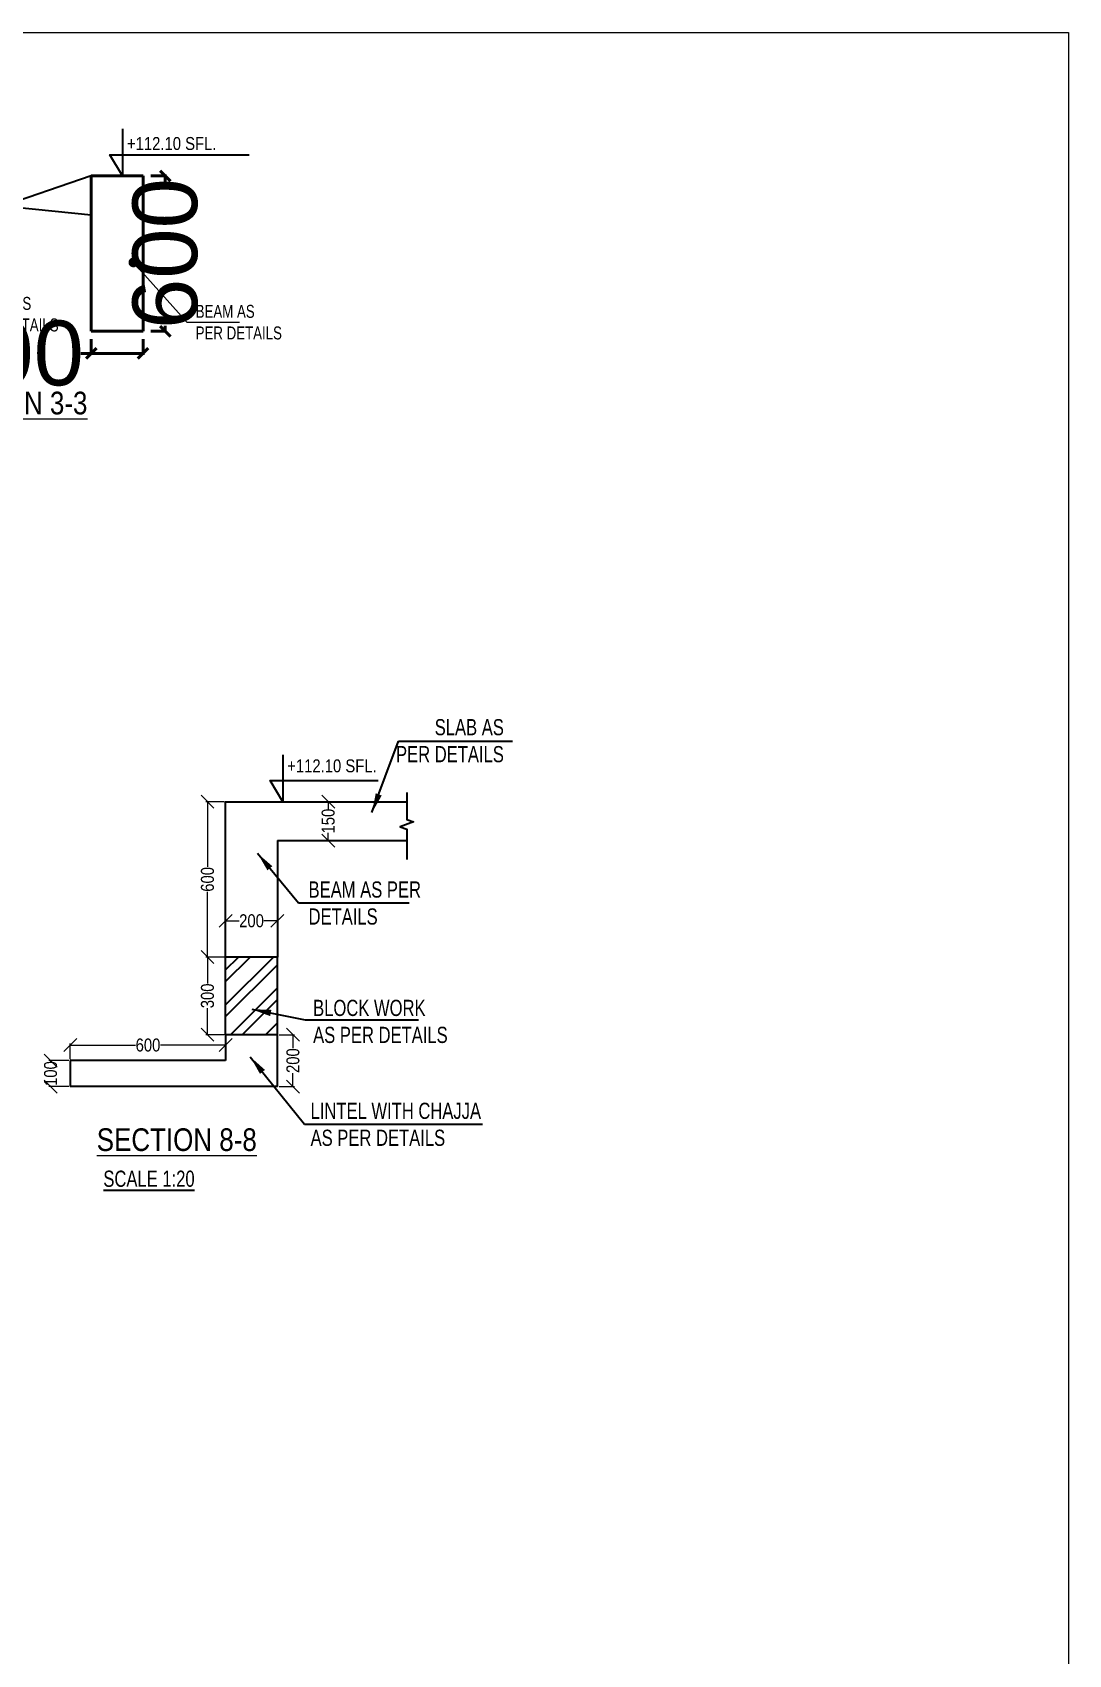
# Model space of a CAD drawing. Header units: millimetres. Extents: x 26 to 37382, y 45 to 77360.
# Drawn here: x 18098 to 22100, y 7013 to 13277 of the extents above; entities that cross this region are included whole.
import ezdxf

# ---------------------------------------------------------------- set-up
doc = ezdxf.new("R2010")
doc.units = ezdxf.units.MM
for name, color, linetype in [('HAT', 8, 'Continuous'), ('Leader', 8, 'Continuous'), ('S - TXT-1', 6, 'Continuous'), ('S-SECTION', 5, 'Continuous'), ('SEC TEXT', 50, 'Continuous'), ('TEMP', 8, 'Continuous'), ('TEXT', 7, 'Continuous')]:
    doc.layers.add(name, color=color, linetype=linetype)
for name, color, linetype, lineweight in [('S - COL', 5, 'Continuous', 40), ('S - DIM', 253, 'Continuous', 13), ('S - SEC CUT', 5, 'Continuous', 13), ('S - SEC CUT TXT', 1, 'Continuous', 13), ('STR-Stair', 1, 'Continuous', 13)]:
    doc.layers.add(name, color=color, linetype=linetype, lineweight=lineweight)
doc.styles.add('SD', font='ARIALNB.TTF')
doc.styles.add('SED', font='ARIALN.TTF', dxfattribs={"height": 50})
doc.styles.add('SOBHA', font='arial.ttf')
doc.styles.add('sobha.sed', font='swisscl.ttf')
doc.dimstyles.new('S--20', dxfattribs={"dimscale": 20, "dimtxt": 12.5, "dimasz": 2, "dimexe": 0.25, "dimexo": 1.5, "dimgap": 0.1, "dimtad": 0, "dimdec": 0, "dimrnd": 0.0005, "dimzin": 0, "dimdsep": 46, "dimtxsty": 'SOBHA', "dimblk": 'OBLIQUE', "dimcen": 0.09, "dimclrd": 8, "dimclre": 8, "dimclrt": 4, "dimadec": 0, "dimazin": 0, "dimtfac": 1, "dimtdec": 0, "dimtofl": 0, "dimtmove": 0, "dimatfit": 3, "dimfxl": 0.18, "dimtolj": 1, "dimtzin": 0, "dimlwd": -1, "dimlwe": -1, "dimarcsym": 0})
doc.dimstyles.new('S--25', dxfattribs={"dimscale": 25, "dimtxt": 50, "dimasz": 2, "dimexe": 0.25, "dimexo": 0.25, "dimgap": 0.1, "dimtad": 0, "dimdec": 0, "dimrnd": 0.0005, "dimzin": 0, "dimdsep": 46, "dimtxsty": 'SED', "dimblk": 'OBLIQUE', "dimcen": 0.09, "dimclrd": 8, "dimclre": 8, "dimclrt": 6, "dimadec": 0, "dimazin": 0, "dimtfac": 1, "dimtdec": 0, "dimtofl": 0, "dimtmove": 0, "dimatfit": 3, "dimfxl": 0.18, "dimtolj": 1, "dimtzin": 0, "dimlwd": -1, "dimlwe": -1, "dimarcsym": 0})
doc.dimstyles.new('S-25', dxfattribs={"dimscale": 25, "dimtxt": 2.5, "dimasz": 1.5, "dimexe": 0.25, "dimexo": 0.5, "dimgap": 0.1, "dimtad": 0, "dimdec": 0, "dimrnd": 0.0005, "dimzin": 0, "dimdsep": 46, "dimtxsty": 'SOBHA', "dimblk": 'OBLIQUE', "dimcen": 0.09, "dimclrd": 8, "dimclre": 8, "dimclrt": 6, "dimadec": 0, "dimazin": 0, "dimtfac": 1, "dimtdec": 0, "dimtofl": 0, "dimtmove": 0, "dimatfit": 3, "dimfxl": 0.18, "dimtolj": 1, "dimtzin": 0, "dimlwd": -1, "dimlwe": -1, "dimarcsym": 0})
doc.dimstyles.new('S-50', dxfattribs={"dimscale": 50, "dimtxt": 2.5, "dimasz": 1.5, "dimexe": 0.25, "dimexo": 0.25, "dimgap": 0.1, "dimtad": 0, "dimdec": 0, "dimrnd": 0.0005, "dimzin": 0, "dimdsep": 46, "dimtxsty": 'SOBHA', "dimblk": 'OBLIQUE', "dimcen": 0.09, "dimclrd": 8, "dimclre": 8, "dimclrt": 6, "dimadec": 5, "dimazin": 0, "dimtfac": 1, "dimtdec": 0, "dimtofl": 0, "dimtmove": 0, "dimatfit": 3, "dimfxl": 0.18, "dimtolj": 1, "dimtzin": 0, "dimlwd": -1, "dimlwe": -1, "dimarcsym": 0})

# ---------------------------------------------------------------- blocks, each defined once
blk = doc.blocks.new('_Oblique')
at = {"color": 0, "linetype": 'ByBlock', "lineweight": -2}
blk.add_line((-0.5, -0.5), (0.5, 0.5), dxfattribs=at)
blk = doc.blocks.new('*D312')
at = {"layer": 'Defpoints', "color": 0, "transparency": 16777216}
for p in [(18325.1, 12123.2), (18525.1, 12123.2), (18325.1, 12037.4)]:
    blk.add_point(p, dxfattribs=at)
at = {"layer": 'S - COL', "color": 8, "transparency": 16777216}
for p, q in [((18325.1, 12093.2), (18325.1, 12032.4)), ((18525.1, 12093.2), (18525.1, 12032.4)), ((18325.1, 12037.4), (18285.1, 12037.4)), ((18525.1, 12037.4), (18325.1, 12037.4))]:
    blk.add_line(p, q, dxfattribs=at)
at = {"layer": 'S - COL', "color": 8, "transparency": 16777216, "xscale": 40, "yscale": 40, "zscale": 40, "rotation": 180}
blk.add_blockref('_Oblique', (18325.1, 12037.4), dxfattribs=at)
at = {"layer": 'S - COL', "color": 8, "transparency": 16777216, "xscale": 40, "yscale": 40, "zscale": 40}
blk.add_blockref('_Oblique', (18525.1, 12037.4), dxfattribs=at)
at = {"layer": 'S - COL', "color": 4, "transparency": 16777216, "insert": (18005.2, 12037.4), "char_height": 250, "attachment_point": 5, "style": 'SOBHA'}
blk.add_mtext('\\A1;200', dxfattribs=at)
blk = doc.blocks.new('*D313')
at = {"layer": 'Defpoints', "color": 0, "transparency": 16777216}
for p in [(18525.1, 12723.2), (18525.1, 12123.2), (18610.8, 12123.2)]:
    blk.add_point(p, dxfattribs=at)
at = {"layer": 'S - COL', "color": 8, "transparency": 16777216}
for p, q in [((18555.1, 12723.2), (18615.8, 12723.2)), ((18610.8, 12723.2), (18610.8, 12701.6)), ((18555.1, 12123.2), (18615.8, 12123.2)), ((18610.8, 12123.2), (18610.8, 12144.7))]:
    blk.add_line(p, q, dxfattribs=at)
at = {"layer": 'S - COL', "color": 8, "transparency": 16777216, "xscale": 40, "yscale": 40, "zscale": 40}
for p, rotation in [((18610.8, 12723.2), 90), ((18610.8, 12123.2), 270)]:
    blk.add_blockref('_Oblique', p, dxfattribs=dict(at, rotation=rotation))
at = {"layer": 'S - COL', "color": 4, "transparency": 16777216, "insert": (18610.8, 12423.2), "char_height": 250, "attachment_point": 5, "rotation": 90, "style": 'SOBHA'}
blk.add_mtext('\\A1;600', dxfattribs=at)
blk = doc.blocks.new('*D285')
at = {"layer": 'Defpoints', "color": 0, "linetype": 'ByBlock', "transparency": 16777216}
for p in [(18244.1, 9366.4), (18244.1, 9306.4), (18844.1, 9306.4)]:
    blk.add_point(p, dxfattribs=at)
at = {"layer": 'S - DIM', "color": 8, "transparency": 16777216}
for p, q in [((18244.1, 9312.6), (18244.1, 9372.6)), ((18244.1, 9366.4), (18496.3, 9366.4)), ((18844.1, 9366.4), (18592, 9366.4)), ((18844.1, 9312.6), (18844.1, 9372.6))]:
    blk.add_line(p, q, dxfattribs=at)
at = {"layer": 'S - DIM', "color": 8, "linetype": 'ByBlock', "transparency": 16777216, "xscale": 50, "yscale": 50, "zscale": 50, "rotation": 180}
blk.add_blockref('_Oblique', (18244.1, 9366.4), dxfattribs=at)
at = {"layer": 'S - DIM', "color": 8, "linetype": 'ByBlock', "transparency": 16777216, "xscale": 50, "yscale": 50, "zscale": 50}
blk.add_blockref('_Oblique', (18844.1, 9366.4), dxfattribs=at)
at = {"layer": 'S - DIM', "color": 6, "linetype": 'ByBlock', "transparency": 16777216, "insert": (18544.1, 9366.4), "char_height": 50, "attachment_point": 5, "style": 'SED'}
blk.add_mtext('\\A1;600', dxfattribs=at)
blk = doc.blocks.new('*D286')
at = {"layer": 'Defpoints', "color": 0, "linetype": 'ByBlock', "transparency": 16777216}
for p in [(18244.1, 9306.4), (18167.9, 9206.4), (18244.1, 9206.4)]:
    blk.add_point(p, dxfattribs=at)
at = {"layer": 'S - DIM', "color": 8, "transparency": 16777216}
for p, q in [((18237.9, 9306.4), (18161.6, 9306.4)), ((18167.9, 9306.4), (18167.9, 9302.2)), ((18167.9, 9206.4), (18167.9, 9210.6)), ((18237.9, 9206.4), (18161.6, 9206.4))]:
    blk.add_line(p, q, dxfattribs=at)
at = {"layer": 'S - DIM', "color": 8, "linetype": 'ByBlock', "transparency": 16777216, "xscale": 50, "yscale": 50, "zscale": 50}
for p, rotation in [((18167.9, 9306.4), 90), ((18167.9, 9206.4), 270)]:
    blk.add_blockref('_Oblique', p, dxfattribs=dict(at, rotation=rotation))
at = {"layer": 'S - DIM', "color": 6, "linetype": 'ByBlock', "transparency": 16777216, "insert": (18167.9, 9256.4), "char_height": 50, "attachment_point": 5, "rotation": 90, "style": 'SED'}
blk.add_mtext('\\A1;100', dxfattribs=at)
blk = doc.blocks.new('*D287')
at = {"layer": 'Defpoints', "color": 0, "linetype": 'ByBlock', "transparency": 16777216}
for p in [(18844.1, 9846.2), (18844.1, 9773.6), (19044.1, 9773.6)]:
    blk.add_point(p, dxfattribs=at)
at = {"layer": 'S - DIM', "color": 8, "transparency": 16777216}
for p, q in [((18844.1, 9779.9), (18844.1, 9852.4)), ((18844.1, 9846.2), (18896, 9846.2)), ((19044.1, 9846.2), (18992.2, 9846.2)), ((19044.1, 9779.9), (19044.1, 9852.4))]:
    blk.add_line(p, q, dxfattribs=at)
at = {"layer": 'S - DIM', "color": 8, "linetype": 'ByBlock', "transparency": 16777216, "xscale": 50, "yscale": 50, "zscale": 50, "rotation": 180}
blk.add_blockref('_Oblique', (18844.1, 9846.2), dxfattribs=at)
at = {"layer": 'S - DIM', "color": 8, "linetype": 'ByBlock', "transparency": 16777216, "xscale": 50, "yscale": 50, "zscale": 50}
blk.add_blockref('_Oblique', (19044.1, 9846.2), dxfattribs=at)
at = {"layer": 'S - DIM', "color": 6, "linetype": 'ByBlock', "transparency": 16777216, "insert": (18944.1, 9846.2), "char_height": 50, "attachment_point": 5, "style": 'SED'}
blk.add_mtext('\\A1;200', dxfattribs=at)
blk = doc.blocks.new('*D288')
at = {"layer": 'Defpoints', "color": 0, "linetype": 'ByBlock', "transparency": 16777216}
for p in [(18844.1, 10306.4), (18774, 9706.4), (18844.1, 9706.4)]:
    blk.add_point(p, dxfattribs=at)
at = {"layer": 'S - DIM', "color": 8, "transparency": 16777216}
for p, q in [((18837.9, 10306.4), (18767.8, 10306.4)), ((18774, 10306.4), (18774, 10054.2)), ((18774, 9706.4), (18774, 9958.5)), ((18837.9, 9706.4), (18767.8, 9706.4))]:
    blk.add_line(p, q, dxfattribs=at)
at = {"layer": 'S - DIM', "color": 8, "linetype": 'ByBlock', "transparency": 16777216, "xscale": 50, "yscale": 50, "zscale": 50}
for p, rotation in [((18774, 10306.4), 90), ((18774, 9706.4), 270)]:
    blk.add_blockref('_Oblique', p, dxfattribs=dict(at, rotation=rotation))
at = {"layer": 'S - DIM', "color": 6, "linetype": 'ByBlock', "transparency": 16777216, "insert": (18774, 10006.4), "char_height": 50, "attachment_point": 5, "rotation": 90, "style": 'SED'}
blk.add_mtext('\\A1;600', dxfattribs=at)
blk = doc.blocks.new('*D289')
at = {"layer": 'Defpoints', "color": 0, "linetype": 'ByBlock', "transparency": 16777216}
for p in [(18844.1, 9706.4), (18774, 9406.4), (18844.1, 9406.4)]:
    blk.add_point(p, dxfattribs=at)
at = {"layer": 'S - DIM', "color": 8, "transparency": 16777216}
for p, q in [((18837.9, 9706.4), (18767.8, 9706.4)), ((18774, 9706.4), (18774, 9604.1)), ((18774, 9406.4), (18774, 9508.7)), ((18837.9, 9406.4), (18767.8, 9406.4))]:
    blk.add_line(p, q, dxfattribs=at)
at = {"layer": 'S - DIM', "color": 8, "linetype": 'ByBlock', "transparency": 16777216, "xscale": 50, "yscale": 50, "zscale": 50}
for p, rotation in [((18774, 9706.4), 90), ((18774, 9406.4), 270)]:
    blk.add_blockref('_Oblique', p, dxfattribs=dict(at, rotation=rotation))
at = {"layer": 'S - DIM', "color": 6, "linetype": 'ByBlock', "transparency": 16777216, "insert": (18774, 9556.4), "char_height": 50, "attachment_point": 5, "rotation": 90, "style": 'SED'}
blk.add_mtext('\\A1;300', dxfattribs=at)
blk = doc.blocks.new('*D290')
at = {"layer": 'Defpoints', "color": 0, "linetype": 'ByBlock', "transparency": 16777216}
for p in [(19247.5, 10306.4), (19240.2, 10156.4), (19247.5, 10156.4)]:
    blk.add_point(p, dxfattribs=at)
at = {"layer": 'S - DIM', "color": 8, "transparency": 16777216}
for p, q in [((19241.2, 10306.4), (19234, 10306.4)), ((19240.2, 10306.4), (19240.2, 10277.2)), ((19241.2, 10156.4), (19234, 10156.4)), ((19240.2, 10156.4), (19240.2, 10185.6))]:
    blk.add_line(p, q, dxfattribs=at)
at = {"layer": 'S - DIM', "color": 8, "linetype": 'ByBlock', "transparency": 16777216, "xscale": 50, "yscale": 50, "zscale": 50}
for p, rotation in [((19240.2, 10306.4), 90), ((19240.2, 10156.4), 270)]:
    blk.add_blockref('_Oblique', p, dxfattribs=dict(at, rotation=rotation))
at = {"layer": 'S - DIM', "color": 6, "linetype": 'ByBlock', "transparency": 16777216, "insert": (19240.2, 10231.4), "char_height": 50, "attachment_point": 5, "rotation": 90, "style": 'SED'}
blk.add_mtext('\\A1;150', dxfattribs=at)
blk = doc.blocks.new('*D384')
at = {"layer": 'Defpoints', "color": 0, "linetype": 'ByBlock', "transparency": 16777216}
for p in [(19044.1, 9406.4), (19104.1, 9406.4), (19044.1, 9206.4)]:
    blk.add_point(p, dxfattribs=at)
at = {"layer": 'S - DIM', "color": 8, "transparency": 16777216}
for p, q in [((19050.4, 9406.4), (19110.4, 9406.4)), ((19104.1, 9406.4), (19104.1, 9354.4)), ((19104.1, 9206.4), (19104.1, 9258.3)), ((19050.4, 9206.4), (19110.4, 9206.4))]:
    blk.add_line(p, q, dxfattribs=at)
at = {"layer": 'S - DIM', "color": 8, "linetype": 'ByBlock', "transparency": 16777216, "xscale": 50, "yscale": 50, "zscale": 50}
for p, rotation in [((19104.1, 9406.4), 90), ((19104.1, 9206.4), 270)]:
    blk.add_blockref('_Oblique', p, dxfattribs=dict(at, rotation=rotation))
at = {"layer": 'S - DIM', "color": 6, "linetype": 'ByBlock', "transparency": 16777216, "insert": (19104.1, 9306.4), "char_height": 50, "attachment_point": 5, "rotation": 90, "style": 'SED'}
blk.add_mtext('\\A1;200', dxfattribs=at)

msp = doc.modelspace()

# ---------------------------------------------------------------- hatches: boundary and pattern name
at = {"layer": 'HAT'}
h = msp.add_hatch(dxfattribs=at)
h.set_pattern_fill('ANSI32', color=8, scale=10)
h.set_pattern_definition([(45, (-466531.11, 163989.82), (-67.351921, 67.351921), []), (45, (-466486.21, 163989.82), (-67.351921, 67.351921), [])])
h.paths.add_polyline_path([(19044.1, 9706.4), (18844.1, 9706.4), (18844.1, 9406.4), (19044.1, 9406.4)])

# ---------------------------------------------------------------- linework, layer by layer
for p, q in [((18325.1, 12723.2, 0.4), (17624.7, 12483.7, 0.4)), ((17624.7, 12643.2, 0.4), (18325.1, 12573.2, 0.2))]:
    msp.add_line(p, q, dxfattribs=at)
at = {"layer": 'HAT', "color": 8}
for p, q in [((18844.1, 9406.4, 0.2), (18844.1, 9706.4, 0.2)), ((19044.1, 9406.4, 0.2), (19044.1, 9706.4, 0.2))]:
    msp.add_line(p, q, dxfattribs=at)
at = {"layer": 'S - COL'}
for p, q in [((18325.1, 12723.2, 0.2), (18325.1, 12123.2, 0.2)), ((18525.1, 12723.2, 0.2), (18525.1, 12123.2, 0.2))]:
    msp.add_line(p, q, dxfattribs=at)
at = {"layer": 'S - COL', "linetype": 'ByBlock'}
for p, q in [((18325.1, 12723.2, 0.2), (18525.1, 12723.2, 0.2)), ((18325.1, 12123.2, 0.2), (18525.1, 12123.2, 0.2))]:
    msp.add_line(p, q, dxfattribs=at)
at = {"layer": 'S-SECTION', "linetype": 'Continuous', "elevation": 0.2}
msp.add_lwpolyline([(19544.1, 10341.4), (19544.1, 10237.6), (19569.9, 10228.3), (19518.4, 10209.5), (19544.1, 10200.1), (19544.1, 10082.8)], dxfattribs=at)
at = {"layer": 'S-SECTION', "linetype": 'ByBlock', "elevation": 0.2}
for points in [[(19044.1, 10156.4), (19044.1, 9706.4), (18844.1, 9706.4), (18844.1, 10306.4), (19044.1, 10306.4)], [(19044.1, 10306.4), (19544.1, 10306.4)], [(19044.1, 10156.4), (19544.1, 10156.4)], [(19044.1, 9206.4), (19044.1, 9406.4), (18844.1, 9406.4), (18844.1, 9306.4)], [(18844.1, 9306.4), (18244.1, 9306.4)], [(18244.1, 9306.4), (18244.1, 9206.4)], [(19044.1, 9206.4), (18244.1, 9206.4)], [(19044.1, 9206.4), (19044.1, 9206.4)]]:
    msp.add_lwpolyline(points, dxfattribs=at)
at = {"layer": 'STR-Stair', "linetype": 'ByBlock'}
msp.add_lwpolyline([(12769.3, 13277.1), (22100, 13277.1), (22100, 4105.5), (12769.3, 4105.5)], close=True, dxfattribs=at)
at = {"layer": 'TEMP', "color": 7, "elevation": 0.2}
msp.add_lwpolyline([(18446.2, 12904.4), (18446.2, 12723.2), (18397.1, 12804.4), (18934.3, 12804.4)], dxfattribs=at)
at = {"layer": 'TEMP', "elevation": 0.2}
msp.add_lwpolyline([(19065, 10487.6), (19065, 10306.4), (19016, 10387.6), (19433.1, 10387.6)], dxfattribs=at)

# ---------------------------------------------------------------- texts
at = {"layer": 'S - SEC CUT', "color": 4, "char_height": 50, "width": 408.126, "attachment_point": 1, "style": 'SED'}
for insert in [(18463, 12873.2, 0.2), (19081.9, 10469.8, 0.2)]:
    msp.add_mtext('+112.10 SFL.', dxfattribs=dict(at, insert=insert))
at = {"layer": 'S - SEC CUT TXT', "color": 1, "linetype": 'ByBlock', "char_height": 87.5, "style": 'SD'}
for s, insert, width, attachment_point, rotation in [('{\\fArial Narrow|b0|i0|c0|p34;\\LSECTION 3-3}', (17692, 11889.6, 0.4), 725.34, 1, 0.01072), ('{\\fArial Narrow|b0|i0|c0|p34;\\LSECTION 8-8}', (18964.3, 9044.9, 0.4), 1177.794, 3, 359.98928)]:
    msp.add_mtext(s, dxfattribs=dict(at, insert=insert, width=width, attachment_point=attachment_point, rotation=rotation))
at = {"layer": 'S - TXT-1', "char_height": 50, "width": 1001.801, "attachment_point": 7, "style": 'sobha.sed'}
for insert in [(17865.4, 12121.7, 0.4), (18728.3, 12090.9, 0.2)]:
    msp.add_mtext('\\pxqj;BEAM AS\\PPER DETAILS', dxfattribs=dict(at, insert=insert))
at = {"layer": 'SEC TEXT', "color": 6, "char_height": 62.5, "style": 'sobha.sed'}
for s, insert, width, attachment_point in [('\\pxqr;SLAB AS\\P PER DETAILS', (19336.4, 10625.4, 0.2), 582.315, 1), ('\\pxql; BEAM AS PER\\P DETAILS', (19900.1, 9830.9, 0.2), 753.597, 9), ('\\pxql;BLOCK WORK \\PAS PER DETAILS', (20185.1, 9373.7, 0.2), 1003.11, 9), ('\\pxql;LINTEL WITH CHAJJA \\PAS PER DETAILS', (19845.2, 8976.3, 0.2), 673.074, 9)]:
    msp.add_mtext(s, dxfattribs=dict(at, insert=insert, width=width, attachment_point=attachment_point))
at = {"layer": 'TEXT', "insert": (18371.7, 8818.2, 0.4), "char_height": 62.5, "width": 381.874, "attachment_point": 7, "style": 'sobha.sed'}
msp.add_mtext('\\pxql;{\\LSCALE 1:20}', dxfattribs=at)

# ---------------------------------------------------------------- dimensions: what is measured, and where the dimension line sits
at = {"layer": 'S - COL'}
for base, p1, p2, angle, picture, middle in [((18610.8, 12123.2, 0.2), (18525.1, 12723.2, 0.2), (18525.1, 12123.2, 0.2), 90, '*D313', (18610.8, 12423.2, 0.2)), ((18325.1, 12037.4, 0.2), (18525.1, 12123.2, 0.2), (18325.1, 12123.2, 0.2), 180, '*D312', (18005.2, 12037.4, 0.2))]:
    dim = msp.add_linear_dim(base=base, p1=p1, p2=p2, angle=angle, dimstyle='S--20', dxfattribs=at)
    dim.commit()
    dim.dimension.update_dxf_attribs({"geometry": picture, "text_midpoint": middle})
at = {"layer": 'S - DIM', "linetype": 'ByBlock'}
for base, p1, p2, angle, picture, middle in [((18774, 9706.4, 0.2), (18844.1, 10306.4, 0.2), (18844.1, 9706.4, 0.2), 90, '*D288', (18774, 10006.4, 0.2)), ((19240.2, 10156.4, 0.2), (19247.5, 10306.4, 0.2), (19247.5, 10156.4, 0.2), 90, '*D290', (19240.2, 10231.4, 0.2)), ((18844.1, 9846.2, 0.2), (19044.1, 9773.6, 0.2), (18844.1, 9773.6, 0.2), 180, '*D287', (18944.1, 9846.2, 0.2)), ((18774, 9406.4, 0.2), (18844.1, 9706.4, 0.2), (18844.1, 9406.4, 0.2), 90, '*D289', (18774, 9556.4, 0.2)), ((18244.1, 9366.4, 0.2), (18844.1, 9306.4, 0.2), (18244.1, 9306.4, 0.2), 180, '*D285', (18544.1, 9366.4, 0.2)), ((19104.1, 9406.4, 0.2), (19044.1, 9206.4, 0.2), (19044.1, 9406.4, 0.2), 90, '*D384', (19104.1, 9306.4, 0.2)), ((18167.9, 9206.4, 0.2), (18244.1, 9306.4, 0.2), (18244.1, 9206.4, 0.2), 90, '*D286', (18167.9, 9256.4, 0.2))]:
    dim = msp.add_linear_dim(base=base, p1=p1, p2=p2, angle=angle, dimstyle='S--25', dxfattribs=at)
    dim.commit()
    dim.dimension.update_dxf_attribs({"geometry": picture, "text_midpoint": middle})

# ---------------------------------------------------------------- leaders
at = {"layer": 'Leader', "color": 1}
for points in [[(19409.3, 10264.1, 0.2), (19511.4, 10540, 0.2), (19951.5, 10540, 0.2)], [(18967.1, 10107.2, 0.2), (19125.2, 9916, 0.2), (19553, 9916, 0.2)], [(18944.8, 9504.9, 0.2), (19151, 9464.3, 0.2), (19588.8, 9464.3, 0.2)], [(18939.2, 9321.3, 0.2), (19149, 9061.3, 0.2), (19836.8, 9061.3, 0.2)]]:
    msp.add_leader(points, dimstyle='S-50', override={"dimasz": 1.5, "dimfxl": 0}, dxfattribs=at)
at = {"layer": 'S - DIM'}
msp.add_leader([(18487.6, 12388.8, 0.4), (18694.6, 12157.7, 0.4), (18898, 12157.7, 0.4)], dimstyle='S-25', override={"dimldrblk": 'Dot'}, dxfattribs=at)

doc.saveas('drawing.dxf')
